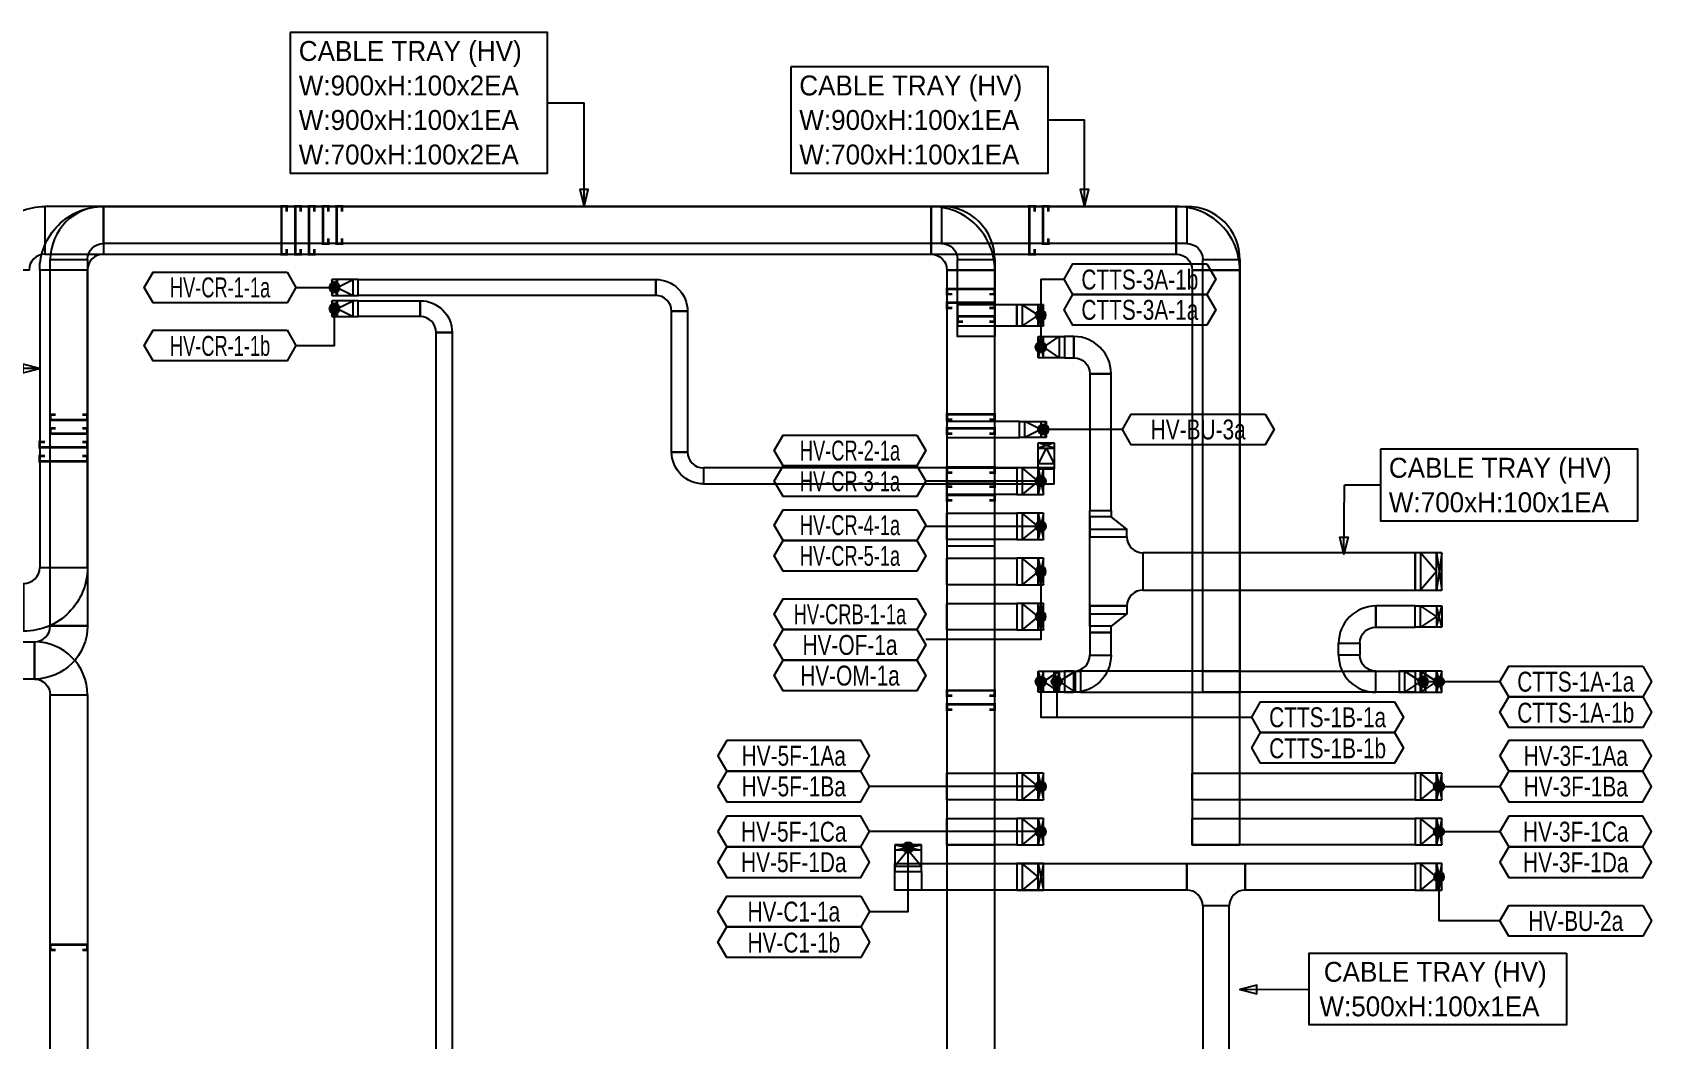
# Model space of a CAD drawing. Header units: millimetres. Extents: x 28900 to 374841, y -351975 to 849955.
# Drawn here: x 274913 to 305403, y -303642 to -284672 of the extents above; entities that cross this region are included whole.
import ezdxf
from ezdxf.enums import TextEntityAlignment as Align

# ---------------------------------------------------------------- set-up
doc = ezdxf.new("R2010")
doc.units = ezdxf.units.MM
doc.header["$LTSCALE"] = 150
for name, color, linetype in [('-----26 Electrical Cable Tray_HV_A', 4, 'Continuous'), ('-----26 Electrical Cable Tray_HV_IT', 4, 'Continuous'), ('-----26 Electrical Cable Tray_HV_N', 30, 'Continuous'), ('-----26 Electrical Cable Tray_HV_UT A', 1, 'Continuous'), ('-----26 Electrical Cable Tray_HV_UT B', 71, 'Continuous'), ('-----26 Electrical Cable Tray_HV_발전기 A', 6, 'Continuous'), ('-----99 Cable Schedule', 2, 'Continuous')]:
    doc.layers.add(name, color=color, linetype=linetype)
doc.styles.add('ELEC', font='Dotum.ttf')

# ---------------------------------------------------------------- blocks, each defined once
blk = doc.blocks.new('A$529866197279')
at = {"color": 0}
for p, q in [((0, 400), (0, 500)), ((0, 500), (700, 500)), ((0, 0), (0, 400)), ((700, 500), (700, 400)), ((700, 400), (700, 0)), ((700, 0), (0, 0))]:
    blk.add_line(p, q, dxfattribs=at)
at = {"color": 8}
for p, q in [((350, 100), (0, 400)), ((0, 400), (700, 400)), ((350, 100), (700, 400)), ((700, 100), (0, 100)), ((0, 100), (700, 0)), ((0, 0), (700, 100))]:
    blk.add_line(p, q, dxfattribs=at)
blk = doc.blocks.new('A$527511562058')
at = {"color": 0}
for p, q in [((0, 400), (400, 400)), ((0, 0), (0, 400)), ((400, 400), (500, 400)), ((500, 400), (500, 0)), ((400, 0), (0, 0)), ((500, 0), (400, 0))]:
    blk.add_line(p, q, dxfattribs=at)
at = {"color": 8}
for p, q in [((100, 400), (0, 0)), ((0, 400), (100, 0)), ((100, 200), (400, 400)), ((100, 0), (100, 400)), ((400, 400), (400, 0)), ((100, 200), (400, 0))]:
    blk.add_line(p, q, dxfattribs=at)
blk = doc.blocks.new('A$595823492043')
at = {"color": 0}
for p, q in [((0, 0), (0, 500)), ((0, 500), (100, 500)), ((100, 500), (500, 500)), ((500, 500), (500, 0)), ((100, 0), (0, 0)), ((500, 0), (100, 0))]:
    blk.add_line(p, q, dxfattribs=at)
at = {"color": 8}
for p, q in [((400, 250), (100, 500)), ((100, 0), (100, 500)), ((400, 500), (400, 0)), ((400, 0), (500, 500)), ((500, 0), (400, 500)), ((400, 250), (100, 0))]:
    blk.add_line(p, q, dxfattribs=at)
blk = doc.blocks.new('A$C9a0ab699')
h = blk.add_hatch(color=0)
edge = h.paths.add_edge_path()
edge.add_arc((64.00719340983778, 64.00719340983778), 64.0071934098378, 720.0000000000341, 1080.000000000034, ccw=False)
at = {"color": 0}
blk.add_circle((64.00719340983778, 64.00719340983778), 64.0071934098378, dxfattribs=at)
blk = doc.blocks.new('A$550585017316')
at = {"color": 0}
for p, q in [((400, 300), (0, 300)), ((0, 300), (0, 0)), ((0, 0), (400, 0)), ((500, 300), (400, 300)), ((400, 0), (500, 0)), ((500, 0), (500, 300))]:
    blk.add_line(p, q, dxfattribs=at)
at = {"color": 8}
for p, q in [((100, 0), (0, 300)), ((0, 0), (100, 300)), ((100, 150), (400, 300)), ((100, 300), (100, 0)), ((100, 150), (400, 0)), ((400, 0), (400, 300))]:
    blk.add_line(p, q, dxfattribs=at)

msp = doc.modelspace()

# ---------------------------------------------------------------- linework, layer by layer
at = {"layer": '-----26 Electrical Cable Tray_HV_A'}
for points, elevation in [([(294524.0003724864, -290400.0000000041), (294350.0000000154, -290400.0000000041), (294350.0000000154, -290800.0000000041), (294524.0003724864, -290800.0000000041)], -3.247652379101226e-10), ([(294824.0003724867, -291100.0000000041), (294824.0003724864, -293675.000000004), (295224.0003724864, -293675.000000004), (295224.0003724867, -291100.0000000041)], 4.417684113924241e-10), ([(300950.0000000105, -294475.000000004), (295824.0003724864, -294475.000000004), (295824.0003724864, -295175.000000004), (300950.0000000105, -295175.000000004)], -3.247652379101226e-10), ([(300209.4241950876, -295875.0000000041), (300950.0000000075, -295875.0000000041), (300950.0000000075, -295475.0000000041), (300209.4241950876, -295475.0000000041)], -3.247652379101226e-10), ([(294824.0003724864, -295975.000000004), (294824.0003724867, -296400.0000000042), (295224.0003724867, -296400.0000000042), (295224.0003724864, -295975.000000004)], 4.417684113924241e-10), ([(299509.4241950876, -296400.0000000042), (299509.4241950876, -296175.0000000041), (299909.4241950876, -296175.0000000041), (299909.4241950876, -296400.0000000042)], -3.247652379101226e-10), ([(294524.0003724867, -296700.0000000042), (294350.0000000156, -296700.0000000041), (294350.0000000156, -297100.0000000041), (294524.0003724867, -297100.0000000042)], -9.868351994938548e-10), ([(300209.4241950876, -296700.0000000042), (300950.0000000076, -296700.0000000041), (300950.0000000076, -297100.0000000041), (300209.4241950876, -297100.0000000042)], -3.247652379101226e-10)]:
    msp.add_lwpolyline(points, close=True, dxfattribs=dict(at, elevation=elevation))
for points, elevation in [([(294524.0003724864, -290800.0000000042, -0.414213562373095), (294824.0003724864, -291100.0000000042), (294824.0003724864, -291100.0000000042), (294824.0003724864, -291100.0000000042), (294824.0003724864, -291100.0000000042), (295224.0003724864, -291100.0000000042, 0.4142135623730951), (294524.0003724864, -290400.0000000042)], 4.417684113924241e-10), ([(295524.0003724864, -295475.000000004), (294824.0003724864, -295475.000000004), (294824.0003724864, -295475.000000004), (294824.0003724864, -294175.000000004), (295524.0003724864, -294175.000000004, 0.414213562373095), (295824.0003724864, -294475.000000004), (295824.0003724864, -295175.000000004), (295824.0003724864, -295175.000000004, 0.414213562373095)], -3.247652379101226e-10), ([(299909.4241950876, -296175.0000000041, -0.414213562373095), (300209.4241950876, -295875.0000000041), (300209.4241950876, -295875.0000000041), (300209.4241950876, -295875.0000000041), (300209.4241950876, -295875.0000000041), (300209.4241950876, -295475.0000000041, 0.4142135623730951), (299509.4241950876, -296175.0000000041)], -3.247652379101226e-10), ([(294524.0003724867, -296700.0000000042, 0.414213562373095), (294824.0003724867, -296400.0000000042), (294824.0003724867, -296400.0000000042), (294824.0003724867, -296400.0000000042), (294824.0003724867, -296400.0000000042), (295224.0003724867, -296400.0000000042, -0.4142135623730951), (294524.0003724867, -297100.0000000042)], 4.417684113924241e-10), ([(300209.4241950876, -296700.0000000042, -0.414213562373095), (299909.4241950876, -296400.0000000042), (299909.4241950876, -296400.0000000042), (299909.4241950876, -296400.0000000042), (299909.4241950876, -296400.0000000042), (299509.4241950876, -296400.0000000042, 0.4142135623730951), (300209.4241950876, -297100.0000000042)], -3.247652379101226e-10)]:
    msp.add_lwpolyline(points, format="xyb", close=True, dxfattribs=dict(at, elevation=elevation))
at = {"layer": '-----26 Electrical Cable Tray_HV_A', "elevation": -3.247652379101226e-10}
for points in [[(294824.0003724864, -294175.000000004), (294824.0003724864, -293675.000000004), (295224.0003724864, -293675.000000004), (295224.0003724864, -293794.3988930301), (294824.0003724864, -293794.3988930301), (294824.0003724864, -294027.3563546252), (295524.0003724864, -294027.3563546252), (295224.0003724864, -293794.3988930301), (294824.0003724864, -293794.3988930301), (294824.0003724864, -294175.000000004), (295524.0003724864, -294175.000000004), (295524.0003724864, -294027.3563546252)], [(294824.0003724864, -295475.000000004), (294824.0003724864, -295975.000000004), (295224.0003724864, -295975.000000004), (295224.0003724864, -295855.6011069778), (294824.0003724864, -295855.6011069778), (294824.0003724864, -295622.6436453827), (295524.0003724864, -295622.6436453827), (295224.0003724864, -295855.6011069778), (294824.0003724864, -295855.6011069778), (294824.0003724864, -295475.000000004), (295524.0003724864, -295475.000000004), (295524.0003724864, -295622.6436453827)]]:
    msp.add_lwpolyline(points, dxfattribs=at)
at = {"layer": '-----26 Electrical Cable Tray_HV_IT'}
for points, elevation in [([(276250.0000000172, -288849.9993575708), (276250.0000000172, -288849.9993575708, 0.414213562373095), (275950.0000000172, -289149.9993575708), (275950.0000000172, -289149.9993575708), (275050.0000000172, -289149.9993575708, -0.4142135623731661), (276250.0000000172, -287949.9993575708)], -2.171487584611433e-10), ([(291834.0687306374, -288849.9993575708), (291834.0687306374, -288849.9993575708, -0.414213562373095), (292134.0687306374, -289149.9993575708), (292134.0687306374, -289149.9993575708), (293034.0687306374, -289149.9993575708, 0.4142135623731661), (291834.0687306374, -287949.9993575708)], -4.651746739477625e-09), ([(296449.9992095315, -288849.9993575708), (296449.9992095315, -288849.9993575708, -0.414213562373095), (296749.9992095315, -289149.9993575708), (296749.9992095315, -289149.9993575708), (297649.9992095315, -289149.9993575708, 0.4142135623731661), (296449.9992095315, -287949.9993575708)], -1.296070722835334e-10), ([(296649.9992095311, -300825.000000004), (296649.9992095311, -300325.000000004), (296649.9992095311, -300325.000000004), (297749.9992095311, -300325.000000004), (297749.9992095311, -300825.000000004, 0.414213562373095), (297449.9992095311, -301125.000000004), (296949.9992095311, -301125.000000004), (296949.9992095311, -301125.000000004, 0.414213562373095)], -1.296070722835334e-10)]:
    msp.add_lwpolyline(points, format="xyb", close=True, dxfattribs=dict(at, elevation=elevation))
for points, elevation in [([(296449.9992095315, -287949.9993575708), (276250.0000000085, -287949.9993575707), (276250.0000000085, -288849.9993575707), (296449.9992095315, -288849.9993575708)], -1.296070722835334e-10), ([(291834.0687306374, -287949.9993575708), (276250.0000000085, -287949.9993575707), (276250.0000000085, -288849.9993575707), (291834.0687306374, -288849.9993575708)], 6.601190532817006e-10), ([(275050.0000000172, -289149.9993575708), (275050.0000000172, -294749.9974301404), (275950.0000000172, -294749.9974301404), (275950.0000000172, -289149.9993575708)], -2.171487584611433e-10), ([(292134.0687306374, -289149.9993575708), (292134.0687306373, -299975.000000004), (293034.0687306373, -299975.000000004), (293034.0687306374, -289149.9993575708)], -4.651746739477625e-09), ([(296749.9992095315, -289149.9993575708), (296749.9992095314, -299975.0000000042), (297649.9992095314, -299975.0000000042), (297649.9992095315, -289149.9993575708)], -1.296070722835334e-10), ([(293450.0000000193, -299125.0006424586), (292134.0687306409, -299125.0006424587), (292134.0687306409, -298625.0006424587), (293450.0000000193, -298625.0006424586)], -3.247652379101226e-10), ([(300950.0000000076, -299125.0006424626), (296749.9992095312, -299125.0006424627), (296749.9992095312, -298625.0006424627), (300950.0000000076, -298625.0006424626)], -3.247652379101226e-10), ([(293450.0000000123, -299975.000000004), (292134.0687306339, -299975.0000000041), (292134.0687306339, -299475.0000000041), (293450.0000000123, -299475.000000004)], -3.247652379101226e-10), ([(300950.0000000076, -299975.0000000041), (296749.9992095312, -299975.0000000042), (296749.9992095312, -299475.0000000042), (300950.0000000076, -299475.0000000041)], -3.247652379101226e-10), ([(296649.9992095311, -300825.000000004), (291154.0000000155, -300825.0000000047), (291154.0000000155, -300325.0000000047), (296649.9992095311, -300325.000000004)], -1.296070722835334e-10), ([(300950.0000000076, -300825.0000000041), (297749.9992095311, -300825.0000000042), (297749.9992095311, -300325.0000000042), (300950.0000000076, -300325.0000000041)], -3.247652379101226e-10), ([(291654.0000000157, -300475.0006424746), (291654.0000000158, -300825.0000000045), (291154.0000000158, -300825.0000000045), (291154.0000000157, -300475.0006424746)], -3.247652379101226e-10), ([(297449.9992095312, -304549.9993575361), (297449.9992095311, -301125.000000004), (296949.9992095311, -301125.000000004), (296949.9992095312, -304549.9993575361)], -1.296070722835334e-10)]:
    msp.add_lwpolyline(points, close=True, dxfattribs=dict(at, elevation=elevation))
at = {"layer": '-----26 Electrical Cable Tray_HV_IT', "ltscale": 7.5, "const_width": 50}
for points, elevation in [([(279963.1128115492, -288749.9993575708), (279963.1128115492, -288849.9993575708), (279863.1128115492, -288849.9993575708), (279863.1128115492, -287949.9993575704), (279963.1128115492, -287949.9993575704), (279963.1128115492, -288049.9993575704)], 4.392532594910559e-09), ([(280222.9342771188, -288749.9993575708), (280222.9342771188, -288849.9993575708), (280122.9342771188, -288849.9993575708), (280122.9342771188, -287949.9993575704), (280222.9342771188, -287949.9993575704), (280222.9342771188, -288049.9993575704)], -1.296070722835334e-10), ([(293784.7847810887, -288749.9993575708), (293784.7847810887, -288849.9993575708), (293684.7847810887, -288849.9993575708), (293684.7847810887, -287949.9993575704), (293784.7847810887, -287949.9993575704), (293784.7847810887, -288049.9993575704)], -1.296070722835334e-10), ([(292234.0687306371, -289861.9602647464), (292134.0687306371, -289861.9602647464), (292134.0687306371, -289761.9602647464), (293034.0687306374, -289761.9602647464), (293034.0687306374, -289861.9602647464), (292934.0687306374, -289861.9602647464)], -4.651746739477625e-09), ([(275850.0000000173, -292389.0459685286), (275950.0000000173, -292389.0459685286), (275950.0000000173, -292489.0459685286), (275050.0000000172, -292489.0459685286), (275050.0000000172, -292389.0459685286), (275150.0000000172, -292389.0459685286)], -3.247652379101226e-10), ([(292234.0687306371, -292227.0741789892), (292134.0687306371, -292227.0741789892), (292134.0687306371, -292127.0741789892), (293034.0687306374, -292127.0741789892), (293034.0687306374, -292227.0741789892), (292934.0687306374, -292227.0741789892)], -4.651746739477625e-09), ([(275850.0000000173, -292648.8674340982), (275950.0000000173, -292648.8674340982), (275950.0000000173, -292748.8674340982), (275050.0000000172, -292748.8674340982), (275050.0000000172, -292648.8674340982), (275150.0000000172, -292648.8674340982)], -3.247652379101226e-10), ([(292234.0687306371, -293485.4387052694), (292134.0687306371, -293485.4387052694), (292134.0687306371, -293385.4387052694), (293034.0687306374, -293385.4387052694), (293034.0687306374, -293485.4387052694), (292934.0687306374, -293485.4387052694)], -4.651746739477625e-09), ([(292234.0687306371, -297426.3539946235), (292134.0687306371, -297426.3539946235), (292134.0687306371, -297326.3539946235), (293034.0687306374, -297326.3539946235), (293034.0687306374, -297426.3539946235), (292934.0687306374, -297426.3539946235)], -4.651746739477625e-09)]:
    msp.add_lwpolyline(points, dxfattribs=dict(at, elevation=elevation))
at = {"layer": '-----26 Electrical Cable Tray_HV_IT'}
msp.add_lwpolyline([(274750.0000000172, -295049.9974301404), (274750.0000000172, -295049.9974301404, 0.414213562373095), (275050.0000000172, -294749.9974301404), (275050.0000000172, -294749.9974301404), (275950.0000000172, -294749.9974301404, -0.4142135623731661), (274750.0000000172, -295949.9974301404)], format="xyb", close=True, dxfattribs=at)
at = {"layer": '-----26 Electrical Cable Tray_HV_N', "color": 1}
for p, q in [((284614.8111231833, -285996.831117957), (285299.7921527581, -285996.831117957)), ((294039.4563285332, -286321.831117957), (294724.4373581079, -286321.831117957)), ((300294.9813885021, -293196.8317603888), (299618.1941783596, -293196.8317603888))]:
    msp.add_line(p, q, dxfattribs=at)
for points, elevation in [([(279768.791721044, -284671.831117957), (279768.791721044, -287321.831117957), (284614.8111231833, -287321.831117957), (284614.8111231833, -284671.831117957)], -4.651746739477625e-09), ([(289193.4369263938, -285321.831117957), (289193.4369263938, -287321.831117957), (294039.4563285332, -287321.831117957), (294039.4563285332, -285321.831117957)], -4.651746739477625e-09), ([(300294.9813885021, -292521.8317603888), (300294.9813885021, -293871.8317603888), (305141.0007906414, -293871.8317603888), (305141.0007906414, -292521.8317603888)], -3.247652379101226e-10), ([(303799.1868512859, -302014.7964744817), (303799.1868512859, -303364.7964744817), (298953.1674491466, -303364.7964744817), (298953.1674491466, -302014.7964744817)], -3.247652379101226e-10)]:
    msp.add_lwpolyline(points, close=True, dxfattribs=dict(at, elevation=elevation))
for points, elevation in [([(285299.7925116749, -287949.9993575721), (285379.7925116749, -287629.9993575721), (285219.7925116749, -287629.9993575721), (285299.7925116749, -287949.9993575721), (285299.7921527581, -285996.831117957)], -4.651746739477625e-09), ([(294724.4377170248, -287949.9993575721), (294804.4377170248, -287629.9993575721), (294644.4377170248, -287629.9993575721), (294724.4377170248, -287949.9993575721), (294724.4373581079, -286321.831117957)], -4.651746739477625e-09), ([(275050.0000000172, -291003.5926391281), (274730.0000000172, -290923.5926391281), (274730.0000000172, -291083.5926391281), (275050.0000000172, -291003.5926391281), (272978.1570892569, -291003.5932097522)], -2.171487584611433e-10), ([(299610.0000000105, -294500.000000004), (299530.0000000105, -294180.000000004), (299690.0000000105, -294180.000000004), (299610.0000000105, -294500.000000004), (299618.1941783596, -293196.8317603888)], -3.247652379101226e-10), ([(297649.9992095314, -302697.9906528309), (297969.9992095314, -302777.9906528309), (297969.9992095314, -302617.9906528309), (297649.9992095314, -302697.9906528309), (298953.1674491466, -302689.7964744817)], -3.247652379101226e-10)]:
    msp.add_lwpolyline(points, dxfattribs=dict(at, elevation=elevation))
at = {"layer": '-----26 Electrical Cable Tray_HV_UT A'}
for points, elevation in [([(275150.0000000172, -288849.9993575708), (275150.0000000172, -288849.9993575708, 0.414213562373095), (274850.0000000172, -289149.9993575708), (274850.0000000172, -289149.9993575708), (273950.0000000172, -289149.9993575708, -0.4142135623731661), (275150.0000000172, -287949.9993575708)], -2.171487584611433e-10), ([(291834.0687306374, -288849.9993575705), (291834.0687306374, -288849.9993575705, -0.414213562373095), (292134.0687306374, -289149.9993575705), (292134.0687306374, -289149.9993575705), (293034.0687306374, -289149.9993575705, 0.4142135623731661), (291834.0687306374, -287949.9993575705)], -4.651746739477625e-09), ([(286950.0000000093, -289925.0006424616), (286950.0000000093, -289925.0006424616, 0.414213562373095), (286650.0000000093, -289625.0006424616), (286650.0000000093, -289625.0006424616), (286650.0000000093, -289325.0006424616, -0.4142135623731519), (287250.0000000093, -289925.0006424616)], -3.247652379101226e-10), ([(287250.0000000084, -292575.0006424615), (287250.0000000084, -292575.0006424615, 0.414213562373095), (287550.0000000084, -292875.0006424615), (287550.0000000084, -292875.0006424615), (287550.0000000084, -293175.0006424615, -0.4142135623731519), (286950.0000000084, -292575.0006424615)], -3.247652379101226e-10)]:
    msp.add_lwpolyline(points, format="xyb", close=True, dxfattribs=dict(at, elevation=elevation))
for points, elevation in [([(291834.0687306374, -287949.9993575705), (275150.0000000172, -287949.9993575708), (275150.0000000172, -288849.9993575708), (291834.0687306374, -288849.9993575705)], 6.601190532817006e-10), ([(281049.9993580845, -289325.0006424615), (286650.0000000093, -289325.0006424616), (286650.0000000093, -289625.0006424616), (281049.9993580845, -289625.0006424615)], -6.885795678256863e-10), ([(292134.0687306374, -289149.9993575705), (292134.0687306374, -294343.4970990629), (293034.0687306374, -294343.4970990629), (293034.0687306374, -289149.9993575705)], -4.651746739477625e-09), ([(286950.0000000084, -292575.0006424615), (286950.0000000093, -289925.0006424616), (287250.0000000093, -289925.0006424616), (287250.0000000084, -292575.0006424615)], -3.247652379101226e-10), ([(293500.0000000122, -292000.0000000037), (292134.0687306374, -292000.0000000037), (292134.0687306374, -292300.0000000037), (293500.0000000122, -292300.0000000037)], -3.247652379101226e-10), ([(294150.0000000122, -292875.0006424615), (287550.0000000084, -292875.0006424615), (287550.0000000084, -293175.0006424615), (294150.0000000122, -293175.0006424615)], -3.247652379101226e-10), ([(293450.0000000157, -293375.000000004), (292134.0687306374, -293375.0000000041), (292134.0687306374, -292875.0000000041), (293450.0000000157, -292875.000000004)], -3.247652379101226e-10), ([(292134.0687306374, -292875.0006424615), (292134.0687306374, -310320.7324213055), (293034.0687306374, -310320.7324213055), (293034.0687306374, -292875.0006424615)], -3.247652379101226e-10), ([(293850.0000000122, -292900.0000000037), (293850.0000000122, -293175.0006424616), (294150.0000000122, -293175.0006424616), (294150.0000000122, -292900.0000000037)], -3.247652379101226e-10), ([(293450.0000000157, -294225.000000004), (292134.0687306374, -294225.0000000041), (292134.0687306374, -293725.0000000041), (293450.0000000157, -293725.000000004)], -3.247652379101226e-10), ([(293450.0000000157, -295075.000000004), (292134.0687306374, -295075.0000000041), (292134.0687306374, -294575.0000000041), (293450.0000000157, -294575.000000004)], -3.247652379101226e-10), ([(293450.0000000157, -295925.000000004), (292134.0687306374, -295925.0000000041), (292134.0687306374, -295425.0000000041), (293450.0000000157, -295425.000000004)], -3.247652379101226e-10)]:
    msp.add_lwpolyline(points, close=True, dxfattribs=dict(at, elevation=elevation))
at = {"layer": '-----26 Electrical Cable Tray_HV_UT A', "ltscale": 7.5, "const_width": 50}
for points, elevation in [([(279703.2913459797, -288749.9993575708), (279703.2913459797, -288849.9993575708), (279603.2913459797, -288849.9993575708), (279603.2913459797, -287949.9993575704), (279703.2913459797, -287949.9993575704), (279703.2913459797, -288049.9993575704)], 8.91467226210465e-09), ([(292234.0687306371, -289602.1387991769), (292134.0687306371, -289602.1387991769), (292134.0687306371, -289502.1387991769), (293034.0687306374, -289502.1387991769), (293034.0687306374, -289602.1387991769), (292934.0687306374, -289602.1387991769)], -1.296070722835334e-10), ([(292234.0687306371, -291967.2527134197), (292134.0687306371, -291967.2527134197), (292134.0687306371, -291867.2527134197), (293034.0687306374, -291867.2527134197), (293034.0687306374, -291967.2527134197), (292934.0687306374, -291967.2527134197)], -1.296070722835334e-10), ([(292234.0687306371, -292965.7957741303), (292134.0687306371, -292965.7957741303), (292134.0687306371, -292865.7957741303), (293034.0687306374, -292865.7957741303), (293034.0687306374, -292965.7957741303), (292934.0687306374, -292965.7957741303)], 4.392532594910559e-09), ([(292234.0687306371, -293225.6172396998), (292134.0687306371, -293225.6172396998), (292134.0687306371, -293125.6172396998), (293034.0687306374, -293125.6172396998), (293034.0687306374, -293225.6172396998), (292934.0687306374, -293225.6172396998)], -1.296070722835334e-10), ([(292234.0687306371, -297166.5325290539), (292134.0687306371, -297166.5325290539), (292134.0687306371, -297066.5325290539), (293034.0687306374, -297066.5325290539), (293034.0687306374, -297166.5325290539), (292934.0687306374, -297166.5325290539)], -1.296070722835334e-10)]:
    msp.add_lwpolyline(points, dxfattribs=dict(at, elevation=elevation))
at = {"layer": '-----26 Electrical Cable Tray_HV_UT B'}
for points, elevation in [([(281049.9993580845, -289725.0006424615), (282216.1786661169, -289725.0006424616), (282216.1786661169, -290025.0006424616), (281049.9993580845, -290025.0006424615)], -6.885795678256863e-10), ([(282516.1786661169, -304549.9993575354), (282516.1786661169, -290325.0006424616), (282816.1786661169, -290325.0006424616), (282816.1786661169, -304549.9993575354)], 6.601190532817006e-10)]:
    msp.add_lwpolyline(points, close=True, dxfattribs=dict(at, elevation=elevation))
at = {"layer": '-----26 Electrical Cable Tray_HV_UT B', "elevation": 6.601190532817006e-10}
msp.add_lwpolyline([(282516.1786661169, -290325.0006424616), (282516.1786661169, -290325.0006424616, 0.414213562373095), (282216.1786661169, -290025.0006424616), (282216.1786661169, -290025.0006424616), (282216.1786661169, -289725.0006424616, -0.4142135623731519), (282816.1786661169, -290325.0006424616)], format="xyb", close=True, dxfattribs=at)
at = {"layer": '-----26 Electrical Cable Tray_HV_발전기 A'}
for points, elevation in [([(276250.0000000172, -288649.9993575722), (276250.0000000172, -287949.9993575722, 0.4142135623730951), (275250.0000000172, -288949.9993575722), (275950.0000000172, -288949.9993575722, -0.4142135623730951)], -3.247652379101226e-10), ([(292334.0687306374, -288949.9993575721), (293034.0687306374, -288949.9993575721, 0.4142135623730951), (292034.0687306374, -287949.9993575721), (292034.0687306374, -288649.9993575721, -0.4142135623730951)], -4.651746739477625e-09), ([(296949.9992095297, -288949.9993575721), (297649.9992095297, -288949.9993575721, 0.4142135623730951), (296649.9992095297, -287949.9993575721), (296649.9992095297, -288649.9993575721, -0.4142135623730951)], -4.651746739477625e-09), ([(275250.0000000173, -295849.9974301417), (275950.0000000173, -295849.9974301417, -0.4142135623730951), (274950.0000000173, -296849.9974301417), (274950.0000000173, -296149.9974301417, 0.4142135623730951)], 3.98239967885409e-09), ([(275250.0000000173, -297149.9974301417), (275950.0000000173, -297149.9974301417, 0.4142135623730951), (274950.0000000173, -296149.9974301417), (274950.0000000173, -296849.9974301417, -0.4142135623730951)], 3.98239967885409e-09)]:
    msp.add_lwpolyline(points, format="xyb", close=True, dxfattribs=dict(at, elevation=elevation))
for points, elevation in [([(296649.9992095297, -287949.9993575721), (296649.9992095297, -288649.9993575721), (276250.0000000172, -288649.9993575722), (276250.0000000172, -287949.9993575722)], -4.651746739477625e-09), ([(292034.0687306374, -287949.9993575721), (292034.0687306374, -288649.9993575721), (276250.0000000172, -288649.9993575722), (276250.0000000172, -287949.9993575722)], -4.651746739477625e-09), ([(275250.0000000172, -288949.9993575722), (275950.0000000172, -288949.9993575722), (275950.0000000173, -295849.9974301417), (275250.0000000173, -295849.9974301417)], -3.247652379101226e-10), ([(292334.0687306374, -288949.9993575721), (293034.0687306374, -288949.9993575721), (293034.0687306375, -290398.2299197363), (292334.0687306375, -290398.2299197363)], -4.651746739477625e-09), ([(296949.9992095297, -288949.9993575721), (297649.9992095297, -288949.9993575721), (297649.9992095298, -297100.0000000041), (296949.9992095298, -297100.0000000041)], -1.296070722835334e-10), ([(293450.0000000156, -289800.0000000041), (292334.0687306374, -289800.0000000041), (292334.0687306374, -290200.0000000041), (293450.0000000156, -290200.0000000041)], -3.247652379101226e-10), ([(274950.0000000173, -296149.9974301417), (274950.0000000173, -296849.9974301417), (268549.9984190436, -296849.9974301419), (268549.9984190436, -296149.9974301419)], -3.247652379101226e-10), ([(297649.9992095312, -296700.0000000042), (294650.0000000156, -296700.0000000041), (294650.0000000156, -297100.0000000041), (297649.9992095312, -297100.0000000042)], -9.868351994938548e-10), ([(296949.9992095296, -296700.0000000041), (300650.0000000076, -296700.0000000041), (300650.0000000076, -297100.0000000041), (296949.9992095296, -297100.0000000041)], -9.868351994938548e-10), ([(275250.0000000173, -297149.9974301417), (275950.0000000173, -297149.9974301417), (275950.0000000174, -305849.9993575357), (275250.0000000174, -305849.9993575357)], 3.98239967885409e-09)]:
    msp.add_lwpolyline(points, close=True, dxfattribs=dict(at, elevation=elevation))
at = {"layer": '-----26 Electrical Cable Tray_HV_발전기 A', "ltscale": 7.5, "const_width": 50}
for points, elevation in [([(280482.7557426883, -288549.9993575721), (280482.7557426883, -288649.9993575721), (280382.7557426883, -288649.9993575721), (280382.7557426883, -287949.9993575721), (280482.7557426883, -287949.9993575721), (280482.7557426883, -288049.9993575721)], -4.651746739477625e-09), ([(280742.5772082579, -288549.9993575721), (280742.5772082579, -288649.9993575721), (280642.5772082579, -288649.9993575721), (280642.5772082579, -287949.9993575721), (280742.5772082579, -287949.9993575721), (280742.5772082579, -288049.9993575721)], -4.651746739477625e-09), ([(294044.6062466583, -288549.9993575721), (294044.6062466583, -288649.9993575721), (293944.6062466583, -288649.9993575721), (293944.6062466583, -287949.9993575721), (294044.6062466583, -287949.9993575721), (294044.6062466583, -288049.9993575721)], -4.651746739477625e-09), ([(292434.0687306357, -290121.781730316), (292334.0687306357, -290121.781730316), (292334.0687306357, -290021.781730316), (293034.0687306357, -290021.781730316), (293034.0687306357, -290121.781730316), (292934.0687306357, -290121.781730316)], -9.173886406671718e-09), ([(275850.0000000173, -291869.4030373895), (275950.0000000173, -291869.4030373895), (275950.0000000173, -291969.4030373895), (275250.0000000173, -291969.4030373895), (275250.0000000173, -291869.4030373895), (275350.0000000173, -291869.4030373895)], -3.247652379101226e-10), ([(275850.0000000173, -292129.2245029591), (275950.0000000173, -292129.2245029591), (275950.0000000173, -292229.2245029591), (275250.0000000173, -292229.2245029591), (275250.0000000173, -292129.2245029591), (275350.0000000173, -292129.2245029591)], -3.247652379101226e-10), ([(275850.0000000173, -301953.5410995201), (275950.0000000173, -301953.5410995201), (275950.0000000173, -301853.5410995201), (275250.0000000173, -301853.5410995201), (275250.0000000173, -301953.5410995201), (275350.0000000173, -301953.5410995201)], -3.247652379101226e-10)]:
    msp.add_lwpolyline(points, dxfattribs=dict(at, elevation=elevation))
at = {"layer": '-----99 Cable Schedule', "color": 1}
for p, q in [((293899.9592732441, -289319.6313008289), (294338.5622895496, -289319.6313008289)), ((293900.0000000157, -293125.000000004), (291736.0426714314, -293125.000000004)), ((293900.0000000157, -293975.000000004), (291723.0522903764, -293975.000000004)), ((301100.0000000076, -296900.0000000041), (302546.8272913358, -296900.0000000041)), ((293900.0000000193, -298875.0006424586), (290678.3188383275, -298875.0006424586)), ((301400.0000000076, -298875.0006424626), (302546.8272913333, -298875.0006424626)), ((293900.0000000123, -299725.000000004), (290678.3188383204, -299725.000000004)), ((301400.0000000076, -299725.0000000041), (302546.8272913333, -299725.0000000041))]:
    msp.add_line(p, q, dxfattribs=at)
for points, elevation in [([(297027.8414125508, -289030.8813008271), (297194.5513027628, -289319.6313008289), (297027.8414125482, -289608.3813008324), (294505.272179773, -289608.3813008324), (294338.5622895496, -289319.6313008289), (294505.2721797755, -289030.8813008271)], -3.247652379101226e-10), ([(279707.6083061694, -289186.2506424593), (279874.3181963813, -289475.0006424611), (279707.6083061668, -289763.7506424646), (277185.0390733916, -289763.7506424646), (277018.3291831681, -289475.0006424611), (277185.039073394, -289186.2506424593)], -6.885795678256863e-10), ([(297027.8414125508, -289608.3813008324), (297194.5513027628, -289897.1313008341), (297027.8414125482, -290185.8813008376), (294505.272179773, -290185.8813008376), (294338.5622895496, -289897.1313008341), (294505.2721797755, -289608.3813008324)], -3.247652379101226e-10), ([(279707.6083061694, -290280.123207702), (279874.3181963813, -290568.8732077037), (279707.6083061668, -290857.6232077072), (277185.0390733916, -290857.6232077072), (277018.3291831681, -290568.8732077037), (277185.039073394, -290280.123207702)], -6.885795678256863e-10), ([(298126.9767513734, -291861.250000002), (298293.6866415853, -292150.0000000037), (298126.9767513708, -292438.7500000072), (295604.4075185955, -292438.7500000072), (295437.6976283721, -292150.0000000037), (295604.407518598, -291861.250000002)], -3.247652379101226e-10), ([(291569.3327812195, -292258.7499999971), (291736.0426714314, -292547.4999999988), (291569.3327812168, -292836.2500000023), (289046.7635484416, -292836.2500000023), (288880.0536582182, -292547.4999999988), (289046.7635484441, -292258.7499999971)], -3.247652379101226e-10), ([(291569.3327812195, -292836.2500000023), (291736.0426714314, -293125.0000000041), (291569.3327812168, -293413.7500000076), (289046.7635484416, -293413.7500000076), (288880.0536582182, -293125.0000000041), (289046.7635484441, -292836.2500000023)], -3.247652379101226e-10), ([(291569.3327812169, -293663.7500000076), (291736.0426714289, -293952.5000000093), (291569.3327812143, -294241.2500000128), (289046.7635484391, -294241.2500000128), (288880.0536582157, -293952.5000000093), (289046.7635484416, -293663.7500000076)], -3.247652379101226e-10), ([(291569.3327812169, -294241.2500000128), (291736.0426714289, -294530.0000000146), (291569.3327812143, -294818.750000018), (289046.7635484391, -294818.750000018), (288880.0536582157, -294530.0000000146), (289046.7635484416, -294241.2500000128)], -3.247652379101226e-10), ([(291569.3327812321, -295341.2500000128), (291736.042671444, -295630.0000000146), (291569.3327812295, -295918.750000018), (289046.7635484543, -295918.750000018), (288880.0536582309, -295630.0000000146), (289046.7635484568, -295341.2500000128)], -3.247652379101226e-10), ([(291569.3327812321, -295918.750000018), (291736.042671444, -296207.5000000198), (291569.3327812295, -296496.2500000233), (289046.7635484543, -296496.2500000233), (288880.0536582309, -296207.5000000198), (289046.7635484568, -295918.750000018)], -3.247652379101226e-10), ([(291569.3327812321, -296496.2500000233), (291736.042671444, -296785.000000025), (291569.3327812295, -297073.7500000285), (289046.7635484543, -297073.7500000285), (288880.0536582309, -296785.000000025), (289046.7635484568, -296496.2500000233)], -3.247652379101226e-10), ([(305236.1064143262, -296611.2500000023), (305402.8163045382, -296900.0000000041), (305236.1064143236, -297188.7500000076), (302713.5371815484, -297188.7500000076), (302546.827291325, -296900.0000000041), (302713.5371815509, -296611.2500000023)], -3.247652379101226e-10), ([(305236.1064143237, -297188.7500000076), (305402.8163045356, -297477.5000000093), (305236.1064143211, -297766.2500000128), (302713.5371815458, -297766.2500000128), (302546.8272913224, -297477.5000000093), (302713.5371815483, -297188.7500000076)], -3.247652379101226e-10), ([(300563.5135313367, -297281.5557964158), (300730.2234215487, -297570.3057964176), (300563.5135313341, -297859.0557964211), (298040.9442985589, -297859.0557964211), (297874.2344083355, -297570.3057964176), (298040.9442985614, -297281.5557964158)], -3.247652379101226e-10), ([(300563.5135313367, -297859.0557964211), (300730.2234215487, -298147.8057964228), (300563.5135313341, -298436.5557964263), (298040.9442985589, -298436.5557964263), (297874.2344083355, -298147.8057964228), (298040.9442985614, -297859.0557964211)], -3.247652379101226e-10), ([(287989.0397153263, -298008.7506424516), (287822.3298251143, -298297.5006424533), (287989.0397153288, -298586.2506424568), (290511.6089481041, -298586.2506424568), (290678.3188383275, -298297.5006424533), (290511.6089481016, -298008.7506424516)], -3.247652379101226e-10), ([(302713.5371815452, -298008.7506424556), (302546.8272913333, -298297.5006424574), (302713.5371815478, -298586.2506424609), (305236.1064143231, -298586.2506424609), (305402.8163045465, -298297.5006424574), (305236.1064143206, -298008.7506424556)], -3.247652379101226e-10), ([(287989.0397153263, -298586.2506424568), (287822.3298251143, -298875.0006424586), (287989.0397153288, -299163.7506424621), (290511.6089481041, -299163.7506424621), (290678.3188383275, -298875.0006424586), (290511.6089481016, -298586.2506424568)], -3.247652379101226e-10), ([(302713.5371815452, -298586.2506424609), (302546.8272913333, -298875.0006424626), (302713.5371815478, -299163.7506424661), (305236.1064143231, -299163.7506424661), (305402.8163045465, -298875.0006424626), (305236.1064143206, -298586.2506424609)], -3.247652379101226e-10), ([(287989.0397153192, -299436.2500000022), (287822.3298251072, -299725.000000004), (287989.0397153218, -300013.7500000075), (290511.608948097, -300013.7500000075), (290678.3188383204, -299725.000000004), (290511.6089480945, -299436.2500000022)], -3.247652379101226e-10), ([(302713.5371815452, -299436.2500000024), (302546.8272913333, -299725.0000000041), (302713.5371815478, -300013.7500000076), (305236.1064143231, -300013.7500000076), (305402.8163045465, -299725.0000000041), (305236.1064143206, -299436.2500000024)], -3.247652379101226e-10), ([(287989.0397153192, -300013.7500000075), (287822.3298251072, -300302.5000000092), (287989.0397153218, -300591.2500000127), (290511.608948097, -300591.2500000127), (290678.3188383204, -300302.5000000092), (290511.6089480945, -300013.7500000075)], -3.247652379101226e-10), ([(302713.5371815452, -300013.7500000076), (302546.8272913333, -300302.5000000094), (302713.5371815478, -300591.2500000129), (305236.1064143231, -300591.2500000129), (305402.8163045465, -300302.5000000094), (305236.1064143206, -300013.7500000076)], -3.247652379101226e-10), ([(290511.6089481006, -300941.2506424702), (290678.3188383125, -301230.0006424719), (290511.608948098, -301518.7506424754), (287989.0397153228, -301518.7506424754), (287822.3298250994, -301230.0006424719), (287989.0397153253, -300941.2506424702)], -3.247652379101226e-10), ([(305236.1064143234, -301118.4646388327), (305402.8163045353, -301407.2146388345), (305236.1064143208, -301695.964638838), (302713.5371815455, -301695.964638838), (302546.8272913221, -301407.2146388345), (302713.537181548, -301118.4646388327)], -3.247652379101226e-10), ([(290511.6089481006, -301518.7506424754), (290678.3188383125, -301807.5006424772), (290511.608948098, -302096.2506424807), (287989.0397153228, -302096.2506424807), (287822.3298250994, -301807.5006424772), (287989.0397153253, -301518.7506424754)], -3.247652379101226e-10)]:
    msp.add_lwpolyline(points, close=True, dxfattribs=dict(at, elevation=elevation))
for points, elevation in [([(293900.0000000156, -289319.6313008289), (293900.0000000156, -290600.0000000041)], -3.247652379101226e-10), ([(279874.3181963812, -289475.0006424609), (280599.9993580844, -289475.0006424615)], -6.885795678256863e-10), ([(279874.3181963813, -290568.8732077037), (280599.9993580838, -290568.8732077037), (280599.9993580843, -289875.0006424618)], -6.885795678256863e-10), ([(295437.6976283721, -292150.0000000037), (293950.0000000122, -292150.0000000037)], -3.247652379101226e-10), ([(293900.0000000157, -294825.000000004), (293900.0000000183, -296107.5000000198), (291736.0426714289, -296107.5000000198)], -3.247652379101226e-10), ([(293900.0000000156, -296900.0000000041), (293900.0000000156, -297570.3057964176), (297874.2344083355, -297570.3057964176)], -3.247652379101226e-10), ([(294200.0000000156, -296900.0000000041), (294200.0000000156, -297570.3057964176)], -3.247652379101226e-10), ([(290678.3188383125, -301230.0006424719), (291404.0000000153, -301230.0006424719), (291404.0000000157, -300025.0006424746)], -3.247652379101226e-10), ([(302546.8272913221, -301407.2146388345), (301400.0000000076, -301407.2146388345), (301400.0000000076, -300575.0000000041)], -3.247652379101226e-10)]:
    msp.add_lwpolyline(points, dxfattribs=dict(at, elevation=elevation))

# ---------------------------------------------------------------- block references
at = {"layer": '-----26 Electrical Cable Tray_HV_A'}
for p in [(293850.0000000154, -290800.0000000041), (293850.0000000156, -297100.0000000041)]:
    msp.add_blockref('A$527511562058', p, dxfattribs=at)
at = {"layer": '-----26 Electrical Cable Tray_HV_A', "xscale": -1, "rotation": 90}
msp.add_blockref('A$529866197279', (301450.0000000105, -294475.000000004), dxfattribs=at)
at = {"layer": '-----26 Electrical Cable Tray_HV_A', "rotation": 180}
msp.add_blockref('A$527511562058', (301450.0000000075, -295475.0000000041), dxfattribs=at)
at = {"layer": '-----26 Electrical Cable Tray_HV_A', "xscale": -1}
msp.add_blockref('A$527511562058', (301450.0000000076, -297100.0000000041), dxfattribs=at)
at = {"layer": '-----26 Electrical Cable Tray_HV_IT', "xscale": -1}
for p, rotation in [((293450.0000000193, -298625.0006424586), 180), ((300950.0000000076, -298625.0006424626), 180), ((293450.0000000123, -299475.000000004), 180), ((300950.0000000076, -299475.0000000041), 180), ((291154.0000000157, -300475.0006424746), 270), ((293450.0000000156, -300325.0000000041), 180), ((300950.0000000076, -300325.0000000041), 180)]:
    msp.add_blockref('A$595823492043', p, dxfattribs=dict(at, rotation=rotation))
at = {"layer": '-----26 Electrical Cable Tray_HV_UT A'}
msp.add_blockref('A$550585017316', (280549.9993580845, -289625.0006424615), dxfattribs=at)
at = {"layer": '-----26 Electrical Cable Tray_HV_UT A', "xscale": -1}
msp.add_blockref('A$550585017316', (294000.0000000122, -292300.0000000037), dxfattribs=at)
for name, p, rotation in [('A$550585017316', (294150.0000000122, -292400.0000000037), 90), ('A$595823492043', (293450.0000000157, -292875.000000004), 180), ('A$595823492043', (293450.0000000157, -293725.000000004), 180), ('A$595823492043', (293450.0000000157, -294575.000000004), 180), ('A$595823492043', (293450.0000000157, -295425.000000004), 180)]:
    msp.add_blockref(name, p, dxfattribs=dict(at, rotation=rotation))
at = {"layer": '-----26 Electrical Cable Tray_HV_UT B'}
msp.add_blockref('A$550585017316', (280549.9993580845, -290025.0006424615), dxfattribs=at)
at = {"layer": '-----26 Electrical Cable Tray_HV_발전기 A', "xscale": -1}
for p in [(293950.0000000156, -290200.0000000041), (301150.0000000076, -297100.0000000041)]:
    msp.add_blockref('A$527511562058', p, dxfattribs=at)
at = {"layer": '-----26 Electrical Cable Tray_HV_발전기 A'}
msp.add_blockref('A$527511562058', (294150.0000000156, -297100.0000000041), dxfattribs=at)
at = {"layer": '-----99 Cable Schedule', "color": 1, "yscale": 1.5, "zscale": 1.5}
for p, xscale, rotation in [((280503.9885679697, -289571.0114325762), -1.5, 270), ((293803.9892099008, -289903.9892098893), -1.5, 180), ((293996.0107901301, -290503.9892098893), 1.5, 180), ((294046.0107901269, -292246.0107901185), 1.5, 89.99999999999999), ((293994.2777634803, -293028.9892098892), 1.5, 180), ((293996.0107901305, -293878.9892098893), 1.5, 180), ((293803.989209901, -294728.9892098893), -1.5, 180), ((293803.989209901, -295578.9892098892), -1.5, 180), ((293996.0107901304, -296803.9892098893), 1.5, 180), ((294296.0107901304, -296803.9892098893), 1.5, 180), ((301003.9892098928, -296803.9892098893), -1.5, 180), ((301496.0107901223, -296803.9892098893), 1.5, 180), ((293996.0107901341, -298778.9898523438), 1.5, 180), ((301496.0107901223, -298778.9898523479), 1.5, 180), ((293996.010790127, -299628.9892098892), 1.5, 180), ((301496.0107901223, -299628.9892098893), 1.5, 180), ((291307.989209901, -300121.0114325893), -1.5, 270), ((301303.9892098928, -300671.0107901188), -1.5, 270)]:
    msp.add_blockref('A$C9a0ab699', p, dxfattribs=dict(at, xscale=xscale, rotation=rotation))
at = {"layer": '-----99 Cable Schedule', "color": 1, "xscale": -1.5, "yscale": 1.5, "zscale": 1.5}
msp.add_blockref('A$C9a0ab699', (280696.0101481991, -289971.0114325765), dxfattribs=at)

# ---------------------------------------------------------------- texts
at = {"layer": '-----26 Electrical Cable Tray_HV_A', "style": 'ELEC'}
for s, p in [('CABLE TRAY (HV)', (300454.9813885021, -292871.8317603888)), ('W:700xH:100x1EA', (300454.9813885021, -293521.8317603888))]:
    msp.add_text(s, height=375, dxfattribs=at).set_placement(p, align=Align.MIDDLE_LEFT)
at = {"layer": '-----26 Electrical Cable Tray_HV_IT', "style": 'ELEC'}
for s, p in [('W:900xH:100x1EA', (289353.4369263938, -286321.831117957, -4.791611433272556e-09)), ('CABLE TRAY (HV)', (299230.2655487079, -302364.7964744817)), ('W:500xH:100x1EA', (299147.3279639047, -303014.7964744817))]:
    msp.add_text(s, height=375, dxfattribs=at).set_placement(p, align=Align.MIDDLE_LEFT)
at = {"layer": '-----26 Electrical Cable Tray_HV_N', "style": 'ELEC'}
for s, p in [('CABLE TRAY (HV)', (279928.791721044, -285021.831117957, -4.791611433272556e-09)), ('W:900xH:100x2EA', (279928.791721044, -285671.831117957, -4.791611433272556e-09)), ('CABLE TRAY (HV)', (289353.4369263938, -285671.831117957, -4.791611433272556e-09))]:
    msp.add_text(s, height=375, dxfattribs=at).set_placement(p, align=Align.MIDDLE_LEFT)
at = {"layer": '-----26 Electrical Cable Tray_HV_UT A', "style": 'ELEC'}
msp.add_text('W:900xH:100x1EA', height=375, dxfattribs=at).set_placement((279928.791721044, -286321.831117957, -4.791611433272556e-09), align=Align.MIDDLE_LEFT)
at = {"layer": '-----26 Electrical Cable Tray_HV_발전기 A', "style": 'ELEC'}
for s, p in [('W:700xH:100x2EA', (279928.791721044, -286971.831117957, -4.791611433272556e-09)), ('W:700xH:100x1EA', (289353.4369263938, -286971.831117957, -4.791611433272556e-09))]:
    msp.add_text(s, height=375, dxfattribs=at).set_placement(p, align=Align.MIDDLE_LEFT)
at = {"layer": '-----99 Cable Schedule', "style": 'ELEC'}
for s, width, p in [('HV-CR-1-1a', 0.7, (278446.3236897804, -289475.0006424619)), ('CTTS-3A-1b', 0.8, (295766.5567961619, -289319.6313008298)), ('CTTS-3A-1a', 0.8, (295766.5567961619, -289897.131300835)), ('HV-CR-1-1b', 0.7, (278446.3236897804, -290568.8732077046)), ('HV-BU-3a', 0.8, (296865.6921349844, -292150.0000000047)), ('HV-CR-2-1a', 0.7, (290308.0481648305, -292547.4999999997)), ('HV-CR-3-1a', 0.7, (290308.0481648305, -293125.0000000049)), ('HV-CR-4-1a', 0.7, (290308.048164828, -293952.5000000102)), ('HV-CR-5-1a', 0.7, (290308.048164828, -294530.0000000155)), ('HV-CRB-1-1a', 0.7, (290308.0481648431, -295630.0000000154)), ('HV-OF-1a', 0.8, (290308.0481648431, -296207.5000000207)), ('HV-OM-1a', 0.8, (290308.0481648431, -296785.0000000259)), ('CTTS-1A-1a', 0.8, (303974.8217979373, -296900.0000000049)), ('CTTS-1A-1b', 0.8, (303974.8217979347, -297477.5000000102)), ('CTTS-1B-1a', 0.8, (299302.2289149478, -297570.3057964185)), ('HV-5F-1Aa', 0.8, (289250.3243317152, -298297.5006424542)), ('CTTS-1B-1b', 0.8, (299302.2289149478, -298147.8057964237)), ('HV-3F-1Aa', 0.8, (303974.8217979342, -298297.5006424583)), ('HV-5F-1Ba', 0.8, (289250.3243317152, -298875.0006424594)), ('HV-3F-1Ba', 0.8, (303974.8217979342, -298875.0006424636)), ('HV-5F-1Ca', 0.8, (289250.3243317081, -299725.0000000048)), ('HV-3F-1Ca', 0.8, (303974.8217979342, -299725.000000005)), ('HV-5F-1Da', 0.8, (289250.3243317081, -300302.5000000101)), ('HV-3F-1Da', 0.8, (303974.8217979342, -300302.5000000102)), ('HV-C1-1a', 0.8, (289250.3243317116, -301230.0006424729)), ('HV-BU-2a', 0.8, (303974.8217979344, -301407.2146388354)), ('HV-C1-1b', 0.8, (289250.3243317116, -301807.5006424781))]:
    msp.add_text(s, height=375, dxfattribs=dict(at, width=width)).set_placement(p, align=Align.MIDDLE)

doc.saveas('drawing.dxf')
